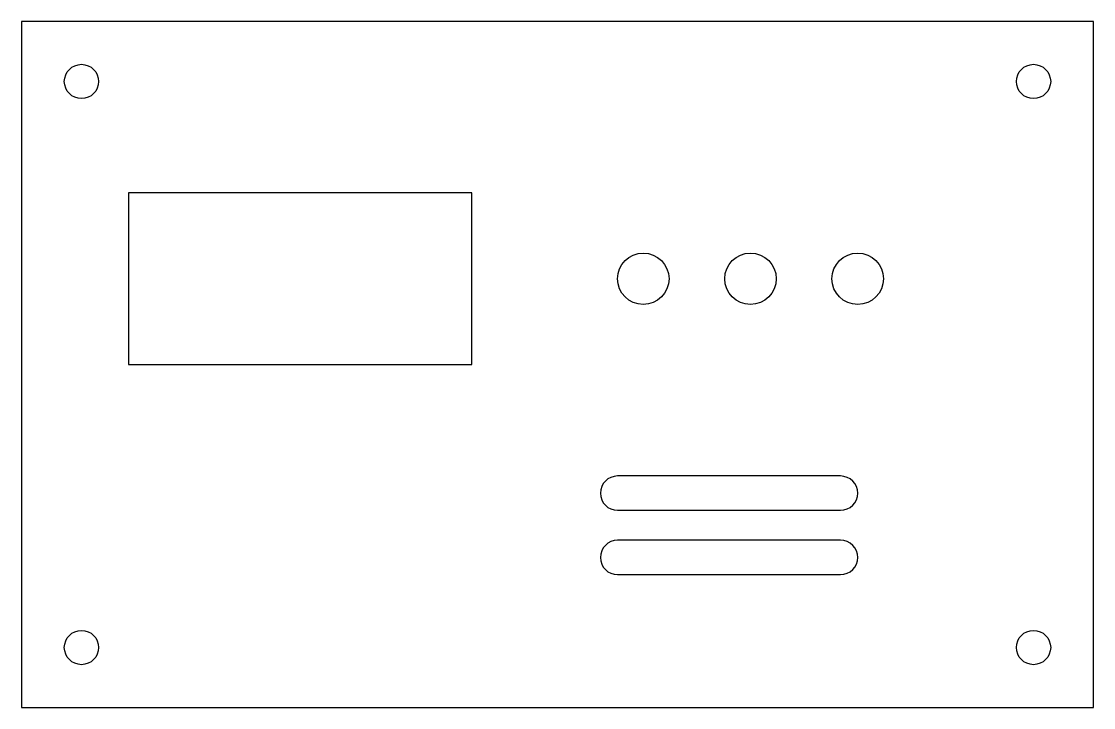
# Model space of a CAD drawing. Header units: millimetres. Extents: x -125 to 125, y -80 to 80.
import ezdxf

# ---------------------------------------------------------------- set-up
doc = ezdxf.new("R2010")
doc.units = ezdxf.units.MM

msp = doc.modelspace()

# ---------------------------------------------------------------- linework, layer by layer
for p, q in [((66, -26), (14, -26)), ((10, -30), (10, -30)), ((70, -30), (70, -30)), ((14, -34), (66, -34)), ((66, -41), (14, -41)), ((10, -45), (10, -45)), ((70, -45), (70, -45)), ((14, -49), (66, -49))]:
    msp.add_line(p, q)
for points in [[(-125, -80), (125, -80), (125, 80), (-125, 80)], [(-100, 0), (-20, 0), (-20, 40), (-100, 40)]]:
    msp.add_lwpolyline(points, close=True)
for centre, radius in [((-111, 66), 4), ((111, 66), 4), ((20, 20), 6), ((45, 20), 6), ((70, 20), 6), ((-111, -66), 4), ((111, -66), 4)]:
    msp.add_circle(centre, radius)
for centre, start, end in [((14, -30), 90, 180), ((66, -30), 0, 90), ((14, -30), 180, 270), ((66, -30), 270, 360), ((14, -45), 90, 180), ((66, -45), 0, 90), ((14, -45), 180, 270), ((66, -45), 270, 360)]:
    msp.add_arc(centre, 4, start, end)

doc.saveas('drawing.dxf')
